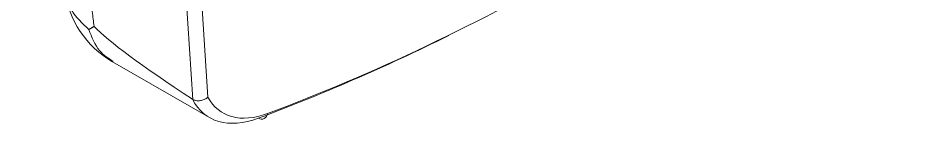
# Model space of a CAD drawing. Extents: x 2 to 136, y 1 to 99.
# Drawn here: x 13.734 to 14.529, y 78.264 to 78.364 of the extents above; entities that cross this region are included whole.
import ezdxf

# ---------------------------------------------------------------- set-up
doc = ezdxf.new("R2010")
doc.units = 0
doc.header["$MEASUREMENT"] = 0
doc.linetypes.add('SLD-Solid', pattern=[0])
doc.layers.add('OBJECT', color=7, linetype='CONTINUOUS')

msp = doc.modelspace()

# ---------------------------------------------------------------- linework, layer by layer
at = {"layer": 'OBJECT', "linetype": 'SLD-Solid', "lineweight": 15}
for p, q in [((13.88348, 78.38673), (13.88959, 78.29073)), ((13.90321, 78.29275), (13.89718, 78.38748)), ((13.81787, 78.32453), (13.90454, 78.2745))]:
    msp.add_line(p, q, dxfattribs=at)
for centre, radius, start, end in [((13.86265, 78.40065), 0.08831, 187.74982, 239.71192), ((13.95097, 78.27844), 0.00543, 237.55395, 356.58531)]:
    msp.add_arc(centre, radius, start, end, dxfattribs=at)
for centre, major_axis, ratio, start_param, end_param in [((14.32496, 80.19483), (1.2039, 1.89073), 0.546175, 3.768895, 4.132403), ((15.49724, 77.49361), (1.70298, -0.87624), 0.039926, 3.257339, 3.498452), ((14.3179, 80.19934), (1.20892, 1.89938), 0.546317, 3.7688, 3.877285), ((13.9745, 78.37224), (0.05912, 0.09285), 0.546175, 2.847361, 3.768895), ((13.96744, 78.37675), (0.06414, 0.1015), 0.548826, 2.830491, 3.767112)]:
    msp.add_ellipse(centre, major_axis=major_axis, ratio=ratio, start_param=start_param, end_param=end_param, dxfattribs=at)
for points, knots in [([(13.80161, 78.35613), (13.80104, 78.36053), (13.79817, 78.38253), (13.78617, 78.47489), (13.76324, 78.65254), (13.74419, 78.8118), (13.73351, 78.90108)], [0, 0, 0, 0, 0.024147, 0.120738, 0.507103, 1, 1, 1, 1]), ([(13.79684, 78.35333), (13.79107, 78.35879), (13.77988, 78.36937), (13.77686, 78.38249), (13.7754, 78.38884)], [0, 0, 0, 0, 0.516026, 1, 1, 1, 1]), ([(13.81854, 78.32496), (13.8142, 78.32771), (13.80445, 78.33388), (13.79955, 78.34639), (13.79684, 78.35333)], [0, 0, 0, 0, 0.44563, 1, 1, 1, 1]), ([(13.88959, 78.29073), (13.89049, 78.29034), (13.8923, 78.28956), (13.89562, 78.28943), (13.89895, 78.29012), (13.90145, 78.29135), (13.90275, 78.29234), (13.90316, 78.2927), (13.90321, 78.29275)], [0, 0, 0, 0, 0.219279, 0.438503, 0.65924, 0.882985, 0.985836, 1, 1, 1, 1])]:
    msp.add_open_spline(points, degree=3, knots=knots, dxfattribs=at)
for points in [[(13.79684, 78.35333), (13.80161, 78.35613)], [(13.88959, 78.29073), (13.88933, 78.29089)]]:
    msp.add_open_spline(points, degree=1, dxfattribs=at)

doc.saveas('drawing.dxf')
